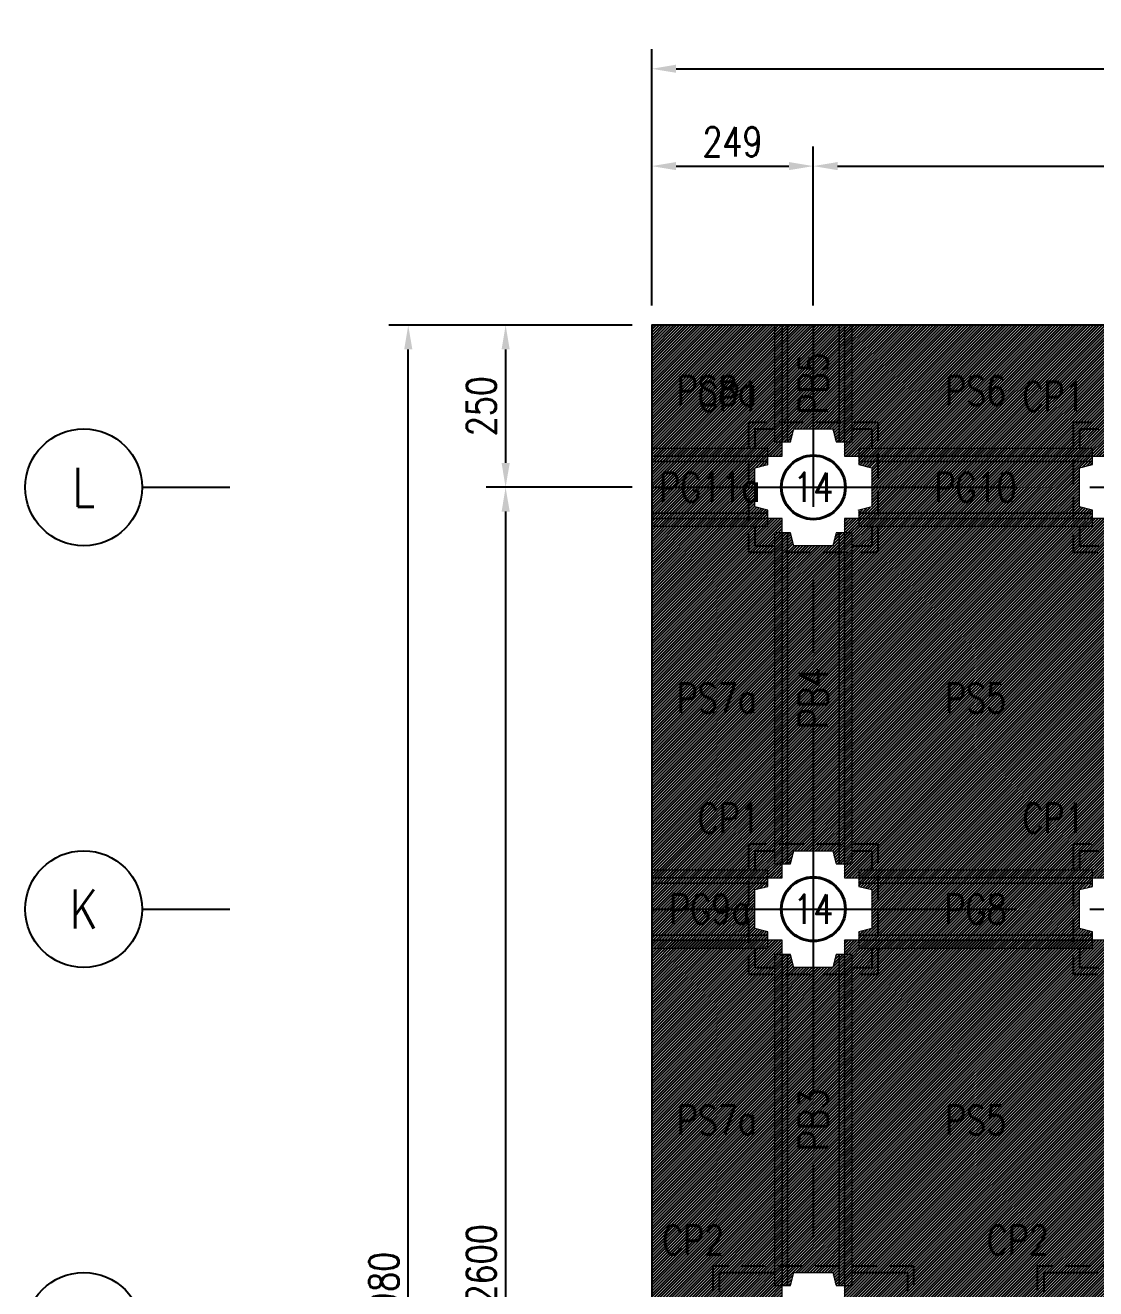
# Model space of a CAD drawing. Extents: x -4754 to 9942, y -40154 to 3841.
# Drawn here: x -1123 to 526, y -18470 to -16523 of the extents above; entities that cross this region are included whole.
import ezdxf
from ezdxf.enums import TextEntityAlignment as Align

# ---------------------------------------------------------------- set-up
doc = ezdxf.new("R2010")
doc.units = 0
doc.header["$LTSCALE"] = 3
doc.linetypes.add('CENTER', pattern=[2, 1.25, -0.25, 0.25, -0.25])
doc.linetypes.add('DASHED', pattern=[19.05, 12.7, -6.35])
doc.layers.get('0').update_dxf_attribs({"linetype": 'CONTINUOUS'})
doc.layers.add('HB_0', color=7, linetype='CONTINUOUS', transparency=0.5)
doc.layers.add('預鑄版_HATCH', color=253, linetype='CONTINUOUS', transparency=0.1)
for name, color, linetype in [('HB_DIM', 1, 'CONTINUOUS'), ('HB_SYMBOLS', 7, 'CONTINUOUS'), ('基椿', 1, 'CONTINUOUS'), ('底圖', 7, 'CONTINUOUS'), ('預鑄梁', 7, 'CONTINUOUS'), ('預鑄梁_HATCH', 253, 'CONTINUOUS'), ('預鑄梁_TXT', 2, 'CONTINUOUS'), ('預鑄梁_外緣', 7, 'CONTINUOUS'), ('預鑄樁帽', 6, 'CONTINUOUS'), ('預鑄樁帽_TXT', 2, 'CONTINUOUS'), ('預鑄版', 7, 'CONTINUOUS'), ('預鑄版_TXT', 2, 'CONTINUOUS')]:
    doc.layers.add(name, color=color, linetype=linetype)
doc.styles.get("Standard").update_dxf_attribs({"font": 'ROMANS.shx', "width": 0.8, "bigfont": 'chineset.shx'})
doc.dimstyles.new('150cm', dxfattribs={"dimscale": 15, "dimtxt": 3, "dimasz": 2.5, "dimexe": 2, "dimexo": 2, "dimgap": 1, "dimtad": 1, "dimdsep": 46, "dimtxsty": 'Standard', "dimcen": 0, "dimclrt": 2, "dimadec": 0, "dimazin": 0, "dimtfac": 1, "dimtix": 1, "dimtmove": 2, "dimatfit": 3, "dimfxl": 1, "dimtolj": 1, "dimtzin": 0, "dimarcsym": 0})

# ---------------------------------------------------------------- blocks, each defined once
blk = doc.blocks.new('*D63')
at = {"layer": 'HB_DIM', "color": 0, "lineweight": -2}
for p, q in [((-158.2, -16954.7), (-158.2, -16559.7)), ((4339.8, -16954.7), (4339.8, -16559.7)), ((-120.7, -16589.7), (4302.3, -16589.7))]:
    blk.add_line(p, q, dxfattribs=at)
at = {"layer": 'HB_DIM', "color": 0}
for points in [[(-120.7, -16583.4), (-120.7, -16595.9), (-158.2, -16589.7)], [(4302.3, -16595.9), (4302.3, -16583.4), (4339.8, -16589.7)]]:
    blk.add_solid(points, dxfattribs=at)
at = {"layer": 'HB_DIM', "color": 2, "linetype": 'Continuous', "insert": (2090.8, -16552.2), "char_height": 45, "attachment_point": 5}
blk.add_mtext('\\A1;4498', dxfattribs=at)
blk = doc.blocks.new('*D64')
at = {"layer": 'HB_DIM', "color": 0, "lineweight": -2}
for p, q in [((-188.2, -16984.7), (-563.2, -16984.7)), ((-533.2, -19927.2), (-533.2, -17022.2)), ((-188.2, -19964.7), (-563.2, -19964.7))]:
    blk.add_line(p, q, dxfattribs=at)
at = {"layer": 'HB_DIM', "color": 0}
for points in [[(-526.9, -17022.2), (-539.4, -17022.2), (-533.2, -16984.7)], [(-539.4, -19927.2), (-526.9, -19927.2), (-533.2, -19964.7)]]:
    blk.add_solid(points, dxfattribs=at)
at = {"layer": 'HB_DIM', "color": 2, "linetype": 'Continuous', "insert": (-570.7, -18474.7), "char_height": 45, "attachment_point": 5, "rotation": 90}
blk.add_mtext('\\A1;2980', dxfattribs=at)
blk = doc.blocks.new('gr_t')
at = {"layer": 'HB_SYMBOLS', "color": 4, "linetype": 'Continuous'}
blk.add_line((0, -6), (0, -15), dxfattribs=at)
blk.add_circle((0, 0), 6, dxfattribs=at)
at = {"layer": 'HB_SYMBOLS', "color": 4, "linetype": 'Continuous', "width": 0.8}
blk.add_attdef('A', text='', height=4.5, dxfattribs=at).set_placement((0, 0), align=Align.MIDDLE)
blk = doc.blocks.new('*D65')
at = {"layer": 'HB_DIM', "color": 0, "lineweight": -2}
for p, q in [((-158.2, -16954.7), (-158.2, -16709.7)), ((90.8, -16954.7), (90.8, -16709.7)), ((-120.7, -16739.7), (53.3, -16739.7))]:
    blk.add_line(p, q, dxfattribs=at)
at = {"layer": 'HB_DIM', "color": 0}
for points in [[(-120.7, -16733.4), (-120.7, -16745.9), (-158.2, -16739.7)], [(53.3, -16745.9), (53.3, -16733.4), (90.8, -16739.7)]]:
    blk.add_solid(points, dxfattribs=at)
at = {"layer": 'HB_DIM', "color": 2, "linetype": 'Continuous', "insert": (-33.7, -16702.2), "char_height": 45, "attachment_point": 5}
blk.add_mtext('\\A1;249', dxfattribs=at)
blk = doc.blocks.new('*D66')
at = {"layer": 'HB_DIM', "color": 0, "lineweight": -2}
for p, q in [((90.8, -16954.7), (90.8, -16709.7)), ((4090.8, -16954.7), (4090.8, -16709.7)), ((128.3, -16739.7), (4053.3, -16739.7))]:
    blk.add_line(p, q, dxfattribs=at)
at = {"layer": 'HB_DIM', "color": 0}
for points in [[(128.3, -16733.4), (128.3, -16745.9), (90.8, -16739.7)], [(4053.3, -16745.9), (4053.3, -16733.4), (4090.8, -16739.7)]]:
    blk.add_solid(points, dxfattribs=at)
at = {"layer": 'HB_DIM', "color": 2, "linetype": 'Continuous', "insert": (2090.8, -16702.2), "char_height": 45, "attachment_point": 5}
blk.add_mtext('\\A1;8@500=4000', dxfattribs=at)
blk = doc.blocks.new('*D98')
at = {"layer": 'HB_DIM', "color": 0, "lineweight": -2}
for p, q in [((-188.2, -16984.7), (-413.2, -16984.7)), ((-383.2, -17022.2), (-383.2, -17197.2)), ((-188.2, -17234.7), (-413.2, -17234.7))]:
    blk.add_line(p, q, dxfattribs=at)
at = {"layer": 'HB_DIM', "color": 0}
for points in [[(-376.9, -17022.2), (-389.4, -17022.2), (-383.2, -16984.7)], [(-389.4, -17197.2), (-376.9, -17197.2), (-383.2, -17234.7)]]:
    blk.add_solid(points, dxfattribs=at)
at = {"layer": 'HB_DIM', "color": 2, "linetype": 'Continuous', "insert": (-420.7, -17109.7), "char_height": 45, "attachment_point": 5, "rotation": 90}
blk.add_mtext('\\A1;250', dxfattribs=at)
blk = doc.blocks.new('*D99')
at = {"layer": 'HB_DIM', "color": 0, "lineweight": -2}
for p, q in [((-188.2, -17234.7), (-413.2, -17234.7)), ((-383.2, -17272.2), (-383.2, -19797.2)), ((-188.2, -19834.7), (-413.2, -19834.7))]:
    blk.add_line(p, q, dxfattribs=at)
at = {"layer": 'HB_DIM', "color": 0}
for points in [[(-376.9, -17272.2), (-389.4, -17272.2), (-383.2, -17234.7)], [(-389.4, -19797.2), (-376.9, -19797.2), (-383.2, -19834.7)]]:
    blk.add_solid(points, dxfattribs=at)
at = {"layer": 'HB_DIM', "color": 2, "linetype": 'Continuous', "insert": (-420.7, -18534.7), "char_height": 45, "attachment_point": 5, "rotation": 90}
blk.add_mtext('\\A1;4@650=2600', dxfattribs=at)
blk = doc.blocks.new('pile')
at = {"layer": 'HB_0', "linetype": 'Continuous'}
for radius in [50, 48.4]:
    blk.add_circle((0, 0), radius, dxfattribs=at)
at = {"color": 2, "width": 0.8}
blk.add_attdef('A', text='', height=45, dxfattribs=at).set_placement((0, 0), align=Align.MIDDLE_CENTER)

msp = doc.modelspace()

# ---------------------------------------------------------------- hatches: boundary and pattern name
at = {"layer": '預鑄梁_HATCH', "linetype": 'Continuous'}
h = msp.add_hatch(dxfattribs=at)
h.set_pattern_fill('ANSI31', color=256, style=0)
h.paths.add_polyline_path([(30.844, -17144.682), (30.844, -17164.682), (42.844, -17164.682), (50.844, -17164.682), (55.844, -17164.682), (60.844, -17144.682), (120.844, -17144.682), (125.844, -17164.682), (130.844, -17164.682), (138.844, -17164.682), (150.844, -17164.682), (150.844, -17144.682), (150.844, -16984.682), (150.844, -17164.682), (150.844, -16984.682), (150.844, -16984.682), (30.844, -16984.682), (30.844, -16984.682), (30.844, -17164.682)], flags=17)
h = msp.add_hatch(dxfattribs=at)
h.set_pattern_fill('ANSI31', color=256, style=0)
h.paths.add_polyline_path([(-158.156, -17294.682), (20.844, -17294.682), (20.844, -17294.682), (20.844, -17282.682), (20.844, -17274.682), (20.844, -17269.682), (0.844, -17264.682), (0.844, -17204.682), (20.844, -17199.682), (20.844, -17194.682), (20.844, -17186.682), (20.844, -17174.682), (20.844, -17174.682), (-158.156, -17174.682), (-158.156, -17174.682)], flags=17)
h = msp.add_hatch(dxfattribs=at)
h.set_pattern_fill('ANSI31', color=256, style=0)
h.paths.add_polyline_path([(160.844, -17294.682), (520.844, -17294.682), (520.844, -17294.682), (520.844, -17282.682), (520.844, -17274.682), (520.844, -17269.682), (500.844, -17264.682), (500.844, -17204.682), (520.844, -17199.682), (520.844, -17194.682), (520.844, -17186.682), (520.844, -17174.682), (520.844, -17174.682), (160.844, -17174.682), (160.844, -17174.682), (160.844, -17186.682), (160.844, -17194.682), (160.844, -17199.682), (180.844, -17204.682), (180.844, -17264.682), (160.844, -17269.682), (160.844, -17274.682), (160.844, -17282.682)], flags=17)
h = msp.add_hatch(dxfattribs=at)
h.set_pattern_fill('ANSI31', color=256, style=0)
h.paths.add_polyline_path([(30.844, -17794.682), (30.844, -17814.682), (42.844, -17814.682), (50.844, -17814.682), (55.844, -17814.682), (60.844, -17794.682), (120.844, -17794.682), (125.844, -17814.682), (130.844, -17814.682), (138.844, -17814.682), (150.844, -17814.682), (150.844, -17794.682), (150.844, -17324.682), (150.844, -17814.682), (150.844, -17304.682), (150.844, -17304.682), (138.844, -17304.682), (130.844, -17304.682), (125.844, -17304.682), (120.844, -17324.682), (60.844, -17324.682), (55.844, -17304.682), (50.844, -17304.682), (42.844, -17304.682), (30.844, -17304.682), (30.844, -17794.682), (30.844, -17324.682), (30.844, -17304.682), (30.844, -17814.682)], flags=17)
h = msp.add_hatch(dxfattribs=at)
h.set_pattern_fill('ANSI31', color=256, style=0)
h.paths.add_polyline_path([(-158.156, -17944.682), (20.844, -17944.682), (20.844, -17944.682), (20.844, -17932.682), (20.844, -17924.682), (20.844, -17919.682), (0.844, -17914.682), (0.844, -17854.682), (20.844, -17849.682), (20.844, -17844.682), (20.844, -17836.682), (20.844, -17824.682), (20.844, -17824.682), (-158.156, -17824.682), (-158.156, -17824.682)], flags=17)
h = msp.add_hatch(dxfattribs=at)
h.set_pattern_fill('ANSI31', color=256, style=0)
h.paths.add_polyline_path([(160.844, -17944.682), (520.844, -17944.682), (520.844, -17944.682), (520.844, -17932.682), (520.844, -17924.682), (520.844, -17919.682), (500.844, -17914.682), (500.844, -17854.682), (520.844, -17849.682), (520.844, -17844.682), (520.844, -17836.682), (520.844, -17824.682), (520.844, -17824.682), (160.844, -17824.682), (160.844, -17824.682), (160.844, -17836.682), (160.844, -17844.682), (160.844, -17849.682), (180.844, -17854.682), (180.844, -17914.682), (160.844, -17919.682), (160.844, -17924.682), (160.844, -17932.682)], flags=17)
h = msp.add_hatch(dxfattribs=at)
h.set_pattern_fill('ANSI31', color=256, style=0)
h.paths.add_polyline_path([(30.844, -18444.682), (30.844, -18464.682), (42.844, -18464.682), (50.844, -18464.682), (55.844, -18464.682), (60.844, -18444.682), (120.844, -18444.682), (125.844, -18464.682), (130.844, -18464.682), (138.844, -18464.682), (150.844, -18464.682), (150.844, -18444.682), (150.844, -17974.682), (150.844, -18464.682), (150.844, -17954.682), (150.844, -17954.682), (138.844, -17954.682), (130.844, -17954.682), (125.844, -17954.682), (120.844, -17974.682), (60.844, -17974.682), (55.844, -17954.682), (50.844, -17954.682), (42.844, -17954.682), (30.844, -17954.682), (30.844, -18444.682), (30.844, -17974.682), (30.844, -17954.682), (30.844, -18464.682)], flags=17)
at = {"layer": '預鑄版_HATCH', "linetype": 'Continuous'}
h = msp.add_hatch(dxfattribs=at)
h.set_pattern_fill('ANSI31', color=256, style=0)
h.paths.add_polyline_path([(-158.156, -17186.682), (42.844, -17186.682), (42.844, -16984.682), (-158.156, -16984.682)], flags=17)
h = msp.add_hatch(dxfattribs=at)
h.set_pattern_fill('ANSI31', color=256, style=0)
h.paths.add_polyline_path([(138.844, -17186.682), (542.844, -17186.682), (542.844, -16984.682), (138.844, -16984.682)], flags=17)
h = msp.add_hatch(dxfattribs=at)
h.set_pattern_fill('ANSI31', color=256, style=0)
h.paths.add_polyline_path([(-158.156, -17836.682), (42.844, -17836.682), (42.844, -17282.682), (-158.156, -17282.682)], flags=17)
h = msp.add_hatch(dxfattribs=at)
h.set_pattern_fill('ANSI31', color=256, style=0)
h.paths.add_polyline_path([(138.844, -17836.682), (542.844, -17836.682), (542.844, -17282.682), (138.844, -17282.682)], flags=17)
h = msp.add_hatch(dxfattribs=at)
h.set_pattern_fill('ANSI31', color=256, style=0)
h.paths.add_polyline_path([(-158.156, -18486.682), (42.844, -18486.682), (42.844, -17932.682), (-158.156, -17932.682)], flags=17)
h = msp.add_hatch(dxfattribs=at)
h.set_pattern_fill('ANSI31', color=256, style=0)
h.paths.add_polyline_path([(138.844, -18486.682), (542.844, -18486.682), (542.844, -17932.682), (138.844, -17932.682)], flags=17)

# ---------------------------------------------------------------- linework, layer by layer
at = {"layer": '底圖', "color": 4, "linetype": 'Continuous'}
msp.add_lwpolyline([(-158.156, -19964.682), (4339.844, -19964.682), (4339.844, -16984.682), (-158.156, -16984.682), (-158.156, -19964.682)], dxfattribs=at)
at = {"layer": '底圖', "color": 252, "linetype": 'CENTER', "ltscale": 150}
for points in [[(90.844, -19964.682), (90.844, -16984.682)], [(-158.156, -17234.682), (4339.844, -17234.682)], [(-158.156, -17884.682), (4339.844, -17884.682)]]:
    msp.add_lwpolyline(points, dxfattribs=at)
at = {"layer": '預鑄梁', "lineweight": 5}
for p, q in [((42.844, -16984.682, 105), (30.844, -16984.682, 105)), ((30.844, -16984.682, 105), (30.844, -17144.682, 105)), ((50.844, -16984.682, 89), (42.844, -16984.682, 105)), ((42.844, -16984.682, 105), (42.844, -17144.682, 105)), ((42.844, -17144.682, 105), (42.844, -16984.682, 105)), ((50.844, -17144.682, 89), (50.844, -16984.682, 89)), ((130.844, -16984.682, 89), (50.844, -16984.682, 89)), ((50.844, -16984.682, 89), (50.844, -17144.682, 89)), ((138.844, -16984.682, 105), (130.844, -16984.682, 89)), ((130.844, -16984.682, 89), (130.844, -17144.682, 89)), ((130.844, -17144.682, 89), (130.844, -16984.682, 89)), ((150.844, -16984.682, 105), (138.844, -16984.682, 105)), ((138.844, -16984.682, 105), (138.844, -17144.682, 105)), ((138.844, -17144.682, 105), (138.844, -16984.682, 105)), ((150.844, -17144.682, 105), (150.844, -16984.682, 105)), ((30.844, -17144.682, 105), (30.844, -17164.682, 105)), ((42.844, -17144.682, 105), (42.844, -17164.682, 105)), ((42.844, -17164.682, 105), (42.844, -17144.682, 105)), ((50.844, -17144.682, 89), (50.844, -17164.682, 89)), ((50.844, -17164.682, 89), (50.844, -17144.682, 89)), ((55.844, -17164.682, 89), (60.844, -17144.682, 89)), ((60.844, -17144.682, 89), (120.844, -17144.682, 89)), ((120.844, -17144.682, 89), (125.844, -17164.682, 89)), ((130.844, -17164.682, 89), (130.844, -17144.682, 89)), ((130.844, -17144.682, 89), (130.844, -17164.682, 89)), ((138.844, -17164.682, 105), (138.844, -17144.682, 105)), ((138.844, -17144.682, 105), (138.844, -17164.682, 105)), ((150.844, -17164.682, 105), (150.844, -17144.682, 105)), ((30.844, -17164.682, 105), (42.844, -17164.682, 105)), ((42.844, -17164.682, 105), (50.844, -17164.682, 89)), ((50.844, -17164.682, 89), (55.844, -17164.682, 89)), ((125.844, -17164.682, 89), (130.844, -17164.682, 89)), ((130.844, -17164.682, 89), (138.844, -17164.682, 105)), ((138.844, -17164.682, 105), (150.844, -17164.682, 105)), ((0.844, -17174.682, 105), (-158.156, -17174.682, 105)), ((-158.156, -17174.682, 105), (-158.156, -17186.682, 105)), ((0.844, -17186.682, 105), (-158.156, -17186.682, 105)), ((-158.156, -17186.682, 105), (-158.156, -17194.682, 90)), ((-158.156, -17186.682, 105), (0.844, -17186.682, 105)), ((20.844, -17174.682, 105), (0.844, -17174.682, 105)), ((20.844, -17186.682, 105), (0.844, -17186.682, 105)), ((0.844, -17186.682, 105), (20.844, -17186.682, 105)), ((20.844, -17186.682, 105), (20.844, -17174.682, 105)), ((20.844, -17194.682, 90), (20.844, -17186.682, 105)), ((180.844, -17174.682, 105), (160.844, -17174.682, 105)), ((160.844, -17174.682, 105), (160.844, -17186.682, 105)), ((180.844, -17186.682, 105), (160.844, -17186.682, 105)), ((160.844, -17186.682, 105), (160.844, -17194.682, 90)), ((160.844, -17186.682, 105), (180.844, -17186.682, 105)), ((500.844, -17174.682, 105), (180.844, -17174.682, 105)), ((500.844, -17186.682, 105), (180.844, -17186.682, 105)), ((180.844, -17186.682, 105), (500.844, -17186.682, 105)), ((520.844, -17174.682, 105), (500.844, -17174.682, 105)), ((520.844, -17186.682, 105), (500.844, -17186.682, 105)), ((500.844, -17186.682, 105), (520.844, -17186.682, 105)), ((520.844, -17186.682, 105), (520.844, -17174.682, 105)), ((520.844, -17194.682, 90), (520.844, -17186.682, 105)), ((-158.156, -17194.682, 90), (0.844, -17194.682, 90)), ((0.844, -17194.682, 90), (-158.156, -17194.682, 90)), ((-158.156, -17194.682, 90), (-158.156, -17274.682, 90)), ((20.844, -17194.682, 90), (0.844, -17194.682, 90)), ((0.844, -17194.682, 90), (20.844, -17194.682, 90)), ((0.844, -17204.682, 90), (20.844, -17199.682, 90)), ((0.844, -17264.682, 90), (0.844, -17204.682, 90)), ((20.844, -17199.682, 90), (20.844, -17194.682, 90)), ((180.844, -17194.682, 90), (160.844, -17194.682, 90)), ((160.844, -17194.682, 90), (160.844, -17199.682, 90)), ((160.844, -17194.682, 90), (180.844, -17194.682, 90)), ((160.844, -17199.682, 90), (180.844, -17204.682, 90)), ((180.844, -17194.682, 90), (500.844, -17194.682, 90)), ((500.844, -17194.682, 90), (180.844, -17194.682, 90)), ((180.844, -17204.682, 90), (180.844, -17264.682, 90)), ((520.844, -17194.682, 90), (500.844, -17194.682, 90)), ((500.844, -17194.682, 90), (520.844, -17194.682, 90)), ((500.844, -17204.682, 90), (520.844, -17199.682, 90)), ((500.844, -17264.682, 90), (500.844, -17204.682, 90)), ((520.844, -17199.682, 90), (520.844, -17194.682, 90)), ((20.844, -17269.682, 90), (0.844, -17264.682, 90)), ((20.844, -17274.682, 90), (20.844, -17269.682, 90)), ((180.844, -17264.682, 90), (160.844, -17269.682, 90)), ((160.844, -17269.682, 90), (160.844, -17274.682, 90)), ((520.844, -17269.682, 90), (500.844, -17264.682, 90)), ((520.844, -17274.682, 90), (520.844, -17269.682, 90)), ((0.844, -17274.682, 90), (-158.156, -17274.682, 90)), ((-158.156, -17274.682, 90), (-158.156, -17282.682, 106)), ((-158.156, -17274.682, 90), (0.844, -17274.682, 90)), ((0.844, -17282.682, 106), (-158.156, -17282.682, 106)), ((-158.156, -17282.682, 106), (-158.156, -17294.682, 106)), ((-158.156, -17282.682, 106), (0.844, -17282.682, 106)), ((0.844, -17274.682, 90), (20.844, -17274.682, 90)), ((20.844, -17274.682, 90), (0.844, -17274.682, 90)), ((0.844, -17282.682, 106), (20.844, -17282.682, 106)), ((20.844, -17282.682, 106), (0.844, -17282.682, 106)), ((20.844, -17282.682, 106), (20.844, -17274.682, 90)), ((20.844, -17294.682, 106), (20.844, -17282.682, 106)), ((160.844, -17274.682, 90), (180.844, -17274.682, 90)), ((180.844, -17274.682, 90), (160.844, -17274.682, 90)), ((160.844, -17274.682, 90), (160.844, -17282.682, 106)), ((160.844, -17282.682, 106), (180.844, -17282.682, 106)), ((180.844, -17282.682, 106), (160.844, -17282.682, 106)), ((160.844, -17282.682, 106), (160.844, -17294.682, 106)), ((500.844, -17274.682, 90), (180.844, -17274.682, 90)), ((180.844, -17274.682, 90), (500.844, -17274.682, 90)), ((500.844, -17282.682, 106), (180.844, -17282.682, 106)), ((180.844, -17282.682, 106), (500.844, -17282.682, 106)), ((500.844, -17274.682, 90), (520.844, -17274.682, 90)), ((520.844, -17274.682, 90), (500.844, -17274.682, 90)), ((500.844, -17282.682, 106), (520.844, -17282.682, 106)), ((520.844, -17282.682, 106), (500.844, -17282.682, 106)), ((520.844, -17282.682, 106), (520.844, -17274.682, 90)), ((520.844, -17294.682, 106), (520.844, -17282.682, 106)), ((-158.156, -17294.682, 106), (0.844, -17294.682, 106)), ((0.844, -17294.682, 106), (20.844, -17294.682, 106)), ((42.844, -17304.682, 106), (30.844, -17304.682, 106)), ((30.844, -17304.682, 106), (30.844, -17324.682, 106)), ((50.844, -17304.682, 90), (42.844, -17304.682, 106)), ((42.844, -17304.682, 106), (42.844, -17324.682, 106)), ((42.844, -17324.682, 106), (42.844, -17304.682, 106)), ((55.844, -17304.682, 90), (50.844, -17304.682, 90)), ((50.844, -17304.682, 90), (50.844, -17324.682, 90)), ((50.844, -17324.682, 90), (50.844, -17304.682, 90)), ((60.844, -17324.682, 90), (55.844, -17304.682, 90)), ((125.844, -17304.682, 90), (120.844, -17324.682, 90)), ((130.844, -17304.682, 90), (125.844, -17304.682, 90)), ((130.844, -17324.682, 90), (130.844, -17304.682, 90)), ((130.844, -17304.682, 90), (130.844, -17324.682, 90)), ((138.844, -17304.682, 106), (130.844, -17304.682, 90)), ((138.844, -17324.682, 106), (138.844, -17304.682, 106)), ((138.844, -17304.682, 106), (138.844, -17324.682, 106)), ((150.844, -17304.682, 106), (138.844, -17304.682, 106)), ((150.844, -17324.682, 106), (150.844, -17304.682, 106)), ((160.844, -17294.682, 106), (180.844, -17294.682, 106)), ((180.844, -17294.682, 106), (500.844, -17294.682, 106)), ((500.844, -17294.682, 106), (520.844, -17294.682, 106)), ((30.844, -17324.682, 106), (30.844, -17794.682, 106)), ((42.844, -17324.682, 106), (42.844, -17794.682, 106)), ((42.844, -17794.682, 106), (42.844, -17324.682, 106)), ((50.844, -17794.682, 90), (50.844, -17324.682, 90)), ((50.844, -17324.682, 90), (50.844, -17794.682, 90)), ((120.844, -17324.682, 90), (60.844, -17324.682, 90)), ((130.844, -17324.682, 90), (130.844, -17794.682, 90)), ((130.844, -17794.682, 90), (130.844, -17324.682, 90)), ((138.844, -17324.682, 106), (138.844, -17794.682, 106)), ((138.844, -17794.682, 106), (138.844, -17324.682, 106)), ((150.844, -17794.682, 106), (150.844, -17324.682, 106)), ((30.844, -17794.682, 106), (30.844, -17814.682, 106)), ((42.844, -17794.682, 106), (42.844, -17814.682, 106)), ((42.844, -17814.682, 106), (42.844, -17794.682, 106)), ((50.844, -17794.682, 90), (50.844, -17814.682, 90)), ((50.844, -17814.682, 90), (50.844, -17794.682, 90)), ((55.844, -17814.682, 90), (60.844, -17794.682, 90)), ((60.844, -17794.682, 90), (120.844, -17794.682, 90)), ((120.844, -17794.682, 90), (125.844, -17814.682, 90)), ((130.844, -17814.682, 90), (130.844, -17794.682, 90)), ((130.844, -17794.682, 90), (130.844, -17814.682, 90)), ((138.844, -17814.682, 106), (138.844, -17794.682, 106)), ((138.844, -17794.682, 106), (138.844, -17814.682, 106)), ((150.844, -17814.682, 106), (150.844, -17794.682, 106)), ((30.844, -17814.682, 106), (42.844, -17814.682, 106)), ((42.844, -17814.682, 106), (50.844, -17814.682, 90)), ((50.844, -17814.682, 90), (55.844, -17814.682, 90)), ((125.844, -17814.682, 90), (130.844, -17814.682, 90)), ((130.844, -17814.682, 90), (138.844, -17814.682, 106)), ((138.844, -17814.682, 106), (150.844, -17814.682, 106)), ((0.844, -17824.682, 106), (-158.156, -17824.682, 106)), ((-158.156, -17824.682, 106), (-158.156, -17836.682, 106)), ((20.844, -17824.682, 106), (0.844, -17824.682, 106)), ((20.844, -17836.682, 106), (20.844, -17824.682, 106)), ((180.844, -17824.682, 106), (160.844, -17824.682, 106)), ((160.844, -17824.682, 106), (160.844, -17836.682, 106)), ((500.844, -17824.682, 106), (180.844, -17824.682, 106)), ((520.844, -17824.682, 106), (500.844, -17824.682, 106)), ((520.844, -17836.682, 106), (520.844, -17824.682, 106)), ((0.844, -17836.682, 106), (-158.156, -17836.682, 106)), ((-158.156, -17836.682, 106), (-158.156, -17844.682, 94)), ((-158.156, -17836.682, 106), (0.844, -17836.682, 106)), ((-158.156, -17844.682, 94), (0.844, -17844.682, 94)), ((0.844, -17844.682, 94), (-158.156, -17844.682, 94)), ((-158.156, -17844.682, 94), (-158.156, -17924.682, 94)), ((20.844, -17836.682, 106), (0.844, -17836.682, 106)), ((0.844, -17836.682, 106), (20.844, -17836.682, 106)), ((20.844, -17844.682, 94), (0.844, -17844.682, 94)), ((0.844, -17844.682, 94), (20.844, -17844.682, 94)), ((0.844, -17854.682, 94), (20.844, -17849.682, 94)), ((20.844, -17844.682, 94), (20.844, -17836.682, 106)), ((20.844, -17849.682, 94), (20.844, -17844.682, 94)), ((180.844, -17836.682, 106), (160.844, -17836.682, 106)), ((160.844, -17836.682, 106), (160.844, -17844.682, 94)), ((160.844, -17836.682, 106), (180.844, -17836.682, 106)), ((180.844, -17844.682, 94), (160.844, -17844.682, 94)), ((160.844, -17844.682, 94), (160.844, -17849.682, 94)), ((160.844, -17844.682, 94), (180.844, -17844.682, 94)), ((160.844, -17849.682, 94), (180.844, -17854.682, 94)), ((500.844, -17836.682, 106), (180.844, -17836.682, 106)), ((180.844, -17836.682, 106), (500.844, -17836.682, 106)), ((180.844, -17844.682, 94), (500.844, -17844.682, 94)), ((500.844, -17844.682, 94), (180.844, -17844.682, 94)), ((520.844, -17836.682, 106), (500.844, -17836.682, 106)), ((500.844, -17836.682, 106), (520.844, -17836.682, 106)), ((520.844, -17844.682, 94), (500.844, -17844.682, 94)), ((500.844, -17844.682, 94), (520.844, -17844.682, 94)), ((500.844, -17854.682, 94), (520.844, -17849.682, 94)), ((520.844, -17844.682, 94), (520.844, -17836.682, 106)), ((520.844, -17849.682, 94), (520.844, -17844.682, 94)), ((0.844, -17914.682, 94), (0.844, -17854.682, 94)), ((180.844, -17854.682, 94), (180.844, -17914.682, 94)), ((500.844, -17914.682, 94), (500.844, -17854.682, 94)), ((0.844, -17924.682, 94), (-158.156, -17924.682, 94)), ((-158.156, -17924.682, 94), (-158.156, -17932.682, 110)), ((-158.156, -17924.682, 94), (0.844, -17924.682, 94)), ((20.844, -17919.682, 94), (0.844, -17914.682, 94)), ((0.844, -17924.682, 94), (20.844, -17924.682, 94)), ((20.844, -17924.682, 94), (0.844, -17924.682, 94)), ((20.844, -17924.682, 94), (20.844, -17919.682, 94)), ((20.844, -17932.682, 110), (20.844, -17924.682, 94)), ((180.844, -17914.682, 94), (160.844, -17919.682, 94)), ((160.844, -17919.682, 94), (160.844, -17924.682, 94)), ((160.844, -17924.682, 94), (180.844, -17924.682, 94)), ((180.844, -17924.682, 94), (160.844, -17924.682, 94)), ((160.844, -17924.682, 94), (160.844, -17932.682, 110)), ((500.844, -17924.682, 94), (180.844, -17924.682, 94)), ((180.844, -17924.682, 94), (500.844, -17924.682, 94)), ((520.844, -17919.682, 94), (500.844, -17914.682, 94)), ((500.844, -17924.682, 94), (520.844, -17924.682, 94)), ((520.844, -17924.682, 94), (500.844, -17924.682, 94)), ((520.844, -17924.682, 94), (520.844, -17919.682, 94)), ((520.844, -17932.682, 110), (520.844, -17924.682, 94)), ((0.844, -17932.682, 110), (-158.156, -17932.682, 110)), ((-158.156, -17932.682, 110), (-158.156, -17944.682, 110)), ((-158.156, -17932.682, 110), (0.844, -17932.682, 110)), ((-158.156, -17944.682, 110), (0.844, -17944.682, 110)), ((0.844, -17932.682, 110), (20.844, -17932.682, 110)), ((20.844, -17932.682, 110), (0.844, -17932.682, 110)), ((0.844, -17944.682, 110), (20.844, -17944.682, 110)), ((20.844, -17944.682, 110), (20.844, -17932.682, 110)), ((160.844, -17932.682, 110), (180.844, -17932.682, 110)), ((180.844, -17932.682, 110), (160.844, -17932.682, 110)), ((160.844, -17932.682, 110), (160.844, -17944.682, 110)), ((160.844, -17944.682, 110), (180.844, -17944.682, 110)), ((500.844, -17932.682, 110), (180.844, -17932.682, 110)), ((180.844, -17932.682, 110), (500.844, -17932.682, 110)), ((180.844, -17944.682, 110), (500.844, -17944.682, 110)), ((500.844, -17932.682, 110), (520.844, -17932.682, 110)), ((520.844, -17932.682, 110), (500.844, -17932.682, 110)), ((500.844, -17944.682, 110), (520.844, -17944.682, 110)), ((520.844, -17944.682, 110), (520.844, -17932.682, 110)), ((42.844, -17954.682, 110), (30.844, -17954.682, 110)), ((30.844, -17954.682, 110), (30.844, -17974.682, 110)), ((50.844, -17954.682, 94), (42.844, -17954.682, 110)), ((42.844, -17954.682, 110), (42.844, -17974.682, 110)), ((42.844, -17974.682, 110), (42.844, -17954.682, 110)), ((55.844, -17954.682, 94), (50.844, -17954.682, 94)), ((50.844, -17954.682, 94), (50.844, -17974.682, 94)), ((50.844, -17974.682, 94), (50.844, -17954.682, 94)), ((60.844, -17974.682, 94), (55.844, -17954.682, 94)), ((125.844, -17954.682, 94), (120.844, -17974.682, 94)), ((130.844, -17954.682, 94), (125.844, -17954.682, 94)), ((130.844, -17974.682, 94), (130.844, -17954.682, 94)), ((130.844, -17954.682, 94), (130.844, -17974.682, 94)), ((138.844, -17954.682, 110), (130.844, -17954.682, 94)), ((138.844, -17974.682, 110), (138.844, -17954.682, 110)), ((138.844, -17954.682, 110), (138.844, -17974.682, 110)), ((150.844, -17954.682, 110), (138.844, -17954.682, 110)), ((150.844, -17974.682, 110), (150.844, -17954.682, 110)), ((30.844, -17974.682, 110), (30.844, -18444.682, 110)), ((42.844, -17974.682, 110), (42.844, -18444.682, 110)), ((42.844, -18444.682, 110), (42.844, -17974.682, 110)), ((50.844, -18444.682, 94), (50.844, -17974.682, 94)), ((50.844, -17974.682, 94), (50.844, -18444.682, 94)), ((120.844, -17974.682, 94), (60.844, -17974.682, 94)), ((130.844, -17974.682, 94), (130.844, -18444.682, 94)), ((130.844, -18444.682, 94), (130.844, -17974.682, 94)), ((138.844, -17974.682, 110), (138.844, -18444.682, 110)), ((138.844, -18444.682, 110), (138.844, -17974.682, 110)), ((150.844, -18444.682, 110), (150.844, -17974.682, 110)), ((30.844, -18444.682, 110), (30.844, -18464.682, 110)), ((42.844, -18444.682, 110), (42.844, -18464.682, 110)), ((42.844, -18464.682, 110), (42.844, -18444.682, 110)), ((50.844, -18444.682, 94), (50.844, -18464.682, 94)), ((50.844, -18464.682, 94), (50.844, -18444.682, 94)), ((55.844, -18464.682, 94), (60.844, -18444.682, 94)), ((60.844, -18444.682, 94), (120.844, -18444.682, 94)), ((120.844, -18444.682, 94), (125.844, -18464.682, 94)), ((130.844, -18464.682, 94), (130.844, -18444.682, 94)), ((130.844, -18444.682, 94), (130.844, -18464.682, 94)), ((138.844, -18464.682, 110), (138.844, -18444.682, 110)), ((138.844, -18444.682, 110), (138.844, -18464.682, 110)), ((150.844, -18464.682, 110), (150.844, -18444.682, 110)), ((30.844, -18464.682, 110), (42.844, -18464.682, 110)), ((42.844, -18464.682, 110), (50.844, -18464.682, 94)), ((50.844, -18464.682, 94), (55.844, -18464.682, 94)), ((125.844, -18464.682, 94), (130.844, -18464.682, 94)), ((130.844, -18464.682, 94), (138.844, -18464.682, 110)), ((138.844, -18464.682, 110), (150.844, -18464.682, 110))]:
    msp.add_line(p, q, dxfattribs=at)
at = {"layer": '預鑄梁', "color": 1, "linetype": 'Continuous'}
for points in [[(0.844, -17144.682), (0.844, -17174.682)], [(0.844, -17144.682), (30.844, -17144.682)], [(150.844, -17144.682), (180.844, -17144.682)], [(180.844, -17144.682), (180.844, -17174.682)], [(500.844, -17144.682), (500.844, -17174.682)], [(500.844, -17144.682), (530.844, -17144.682)], [(0.844, -17294.682), (0.844, -17324.682)], [(180.844, -17294.682), (180.844, -17324.682)], [(500.844, -17294.682), (500.844, -17324.682)], [(0.844, -17324.682), (30.844, -17324.682)], [(150.844, -17324.682), (180.844, -17324.682)], [(500.844, -17324.682), (530.844, -17324.682)], [(0.844, -17794.682), (0.844, -17824.682)], [(0.844, -17794.682), (30.844, -17794.682)], [(150.844, -17794.682), (180.844, -17794.682)], [(180.844, -17794.682), (180.844, -17824.682)], [(500.844, -17794.682), (500.844, -17824.682)], [(500.844, -17794.682), (530.844, -17794.682)], [(0.844, -17944.682), (0.844, -17974.682)], [(180.844, -17944.682), (180.844, -17974.682)], [(500.844, -17944.682), (500.844, -17974.682)], [(0.844, -17974.682), (30.844, -17974.682)], [(150.844, -17974.682), (180.844, -17974.682)], [(500.844, -17974.682), (530.844, -17974.682)], [(-54.156, -18444.682), (-54.156, -18474.682)], [(-54.156, -18444.682), (30.844, -18444.682)], [(150.844, -18444.682), (235.844, -18444.682)], [(235.844, -18444.682), (235.844, -18474.682)], [(445.844, -18444.682), (445.844, -18474.682)], [(445.844, -18444.682), (530.844, -18444.682)]]:
    msp.add_lwpolyline(points, dxfattribs=at)
at = {"layer": '預鑄梁_外緣', "lineweight": 5}
for p, q in [((42.844, -16984.682, 105), (30.844, -16984.682, 105)), ((30.844, -16984.682, 105), (30.844, -17144.682, 105)), ((50.844, -16984.682, 89), (42.844, -16984.682, 105)), ((130.844, -16984.682, 89), (50.844, -16984.682, 89)), ((138.844, -16984.682, 105), (130.844, -16984.682, 89)), ((150.844, -16984.682, 105), (138.844, -16984.682, 105)), ((150.844, -17144.682, 105), (150.844, -16984.682, 105)), ((30.844, -17144.682, 105), (30.844, -17164.682, 105)), ((55.844, -17164.682, 89), (60.844, -17144.682, 89)), ((60.844, -17144.682, 89), (120.844, -17144.682, 89)), ((120.844, -17144.682, 89), (125.844, -17164.682, 89)), ((150.844, -17164.682, 105), (150.844, -17144.682, 105)), ((30.844, -17164.682, 105), (42.844, -17164.682, 105)), ((42.844, -17164.682, 105), (50.844, -17164.682, 89)), ((50.844, -17164.682, 89), (55.844, -17164.682, 89)), ((125.844, -17164.682, 89), (130.844, -17164.682, 89)), ((130.844, -17164.682, 89), (138.844, -17164.682, 105)), ((138.844, -17164.682, 105), (150.844, -17164.682, 105)), ((0.844, -17174.682, 105), (-158.156, -17174.682, 105)), ((-158.156, -17174.682, 105), (-158.156, -17186.682, 105)), ((-158.156, -17186.682, 105), (-158.156, -17194.682, 90)), ((20.844, -17174.682, 105), (0.844, -17174.682, 105)), ((20.844, -17186.682, 105), (20.844, -17174.682, 105)), ((20.844, -17194.682, 90), (20.844, -17186.682, 105)), ((180.844, -17174.682, 105), (160.844, -17174.682, 105)), ((160.844, -17174.682, 105), (160.844, -17186.682, 105)), ((160.844, -17186.682, 105), (160.844, -17194.682, 90)), ((500.844, -17174.682, 105), (180.844, -17174.682, 105)), ((520.844, -17174.682, 105), (500.844, -17174.682, 105)), ((520.844, -17186.682, 105), (520.844, -17174.682, 105)), ((520.844, -17194.682, 90), (520.844, -17186.682, 105)), ((-158.156, -17194.682, 90), (-158.156, -17274.682, 90)), ((0.844, -17204.682, 90), (20.844, -17199.682, 90)), ((0.844, -17264.682, 90), (0.844, -17204.682, 90)), ((20.844, -17199.682, 90), (20.844, -17194.682, 90)), ((160.844, -17194.682, 90), (160.844, -17199.682, 90)), ((160.844, -17199.682, 90), (180.844, -17204.682, 90)), ((180.844, -17204.682, 90), (180.844, -17264.682, 90)), ((500.844, -17204.682, 90), (520.844, -17199.682, 90)), ((500.844, -17264.682, 90), (500.844, -17204.682, 90)), ((520.844, -17199.682, 90), (520.844, -17194.682, 90)), ((20.844, -17269.682, 90), (0.844, -17264.682, 90)), ((20.844, -17274.682, 90), (20.844, -17269.682, 90)), ((180.844, -17264.682, 90), (160.844, -17269.682, 90)), ((160.844, -17269.682, 90), (160.844, -17274.682, 90)), ((520.844, -17269.682, 90), (500.844, -17264.682, 90)), ((520.844, -17274.682, 90), (520.844, -17269.682, 90)), ((-158.156, -17274.682, 90), (-158.156, -17282.682, 106)), ((-158.156, -17282.682, 106), (-158.156, -17294.682, 106)), ((20.844, -17282.682, 106), (20.844, -17274.682, 90)), ((20.844, -17294.682, 106), (20.844, -17282.682, 106)), ((160.844, -17274.682, 90), (160.844, -17282.682, 106)), ((160.844, -17282.682, 106), (160.844, -17294.682, 106)), ((520.844, -17282.682, 106), (520.844, -17274.682, 90)), ((520.844, -17294.682, 106), (520.844, -17282.682, 106)), ((-158.156, -17294.682, 106), (0.844, -17294.682, 106)), ((0.844, -17294.682, 106), (20.844, -17294.682, 106)), ((42.844, -17304.682, 106), (30.844, -17304.682, 106)), ((30.844, -17304.682, 106), (30.844, -17324.682, 106)), ((50.844, -17304.682, 90), (42.844, -17304.682, 106)), ((55.844, -17304.682, 90), (50.844, -17304.682, 90)), ((60.844, -17324.682, 90), (55.844, -17304.682, 90)), ((125.844, -17304.682, 90), (120.844, -17324.682, 90)), ((130.844, -17304.682, 90), (125.844, -17304.682, 90)), ((138.844, -17304.682, 106), (130.844, -17304.682, 90)), ((150.844, -17304.682, 106), (138.844, -17304.682, 106)), ((150.844, -17324.682, 106), (150.844, -17304.682, 106)), ((160.844, -17294.682, 106), (180.844, -17294.682, 106)), ((180.844, -17294.682, 106), (500.844, -17294.682, 106)), ((500.844, -17294.682, 106), (520.844, -17294.682, 106)), ((30.844, -17324.682, 106), (30.844, -17794.682, 106)), ((120.844, -17324.682, 90), (60.844, -17324.682, 90)), ((150.844, -17794.682, 106), (150.844, -17324.682, 106)), ((30.844, -17794.682, 106), (30.844, -17814.682, 106)), ((55.844, -17814.682, 90), (60.844, -17794.682, 90)), ((60.844, -17794.682, 90), (120.844, -17794.682, 90)), ((120.844, -17794.682, 90), (125.844, -17814.682, 90)), ((150.844, -17814.682, 106), (150.844, -17794.682, 106)), ((30.844, -17814.682, 106), (42.844, -17814.682, 106)), ((42.844, -17814.682, 106), (50.844, -17814.682, 90)), ((50.844, -17814.682, 90), (55.844, -17814.682, 90)), ((125.844, -17814.682, 90), (130.844, -17814.682, 90)), ((130.844, -17814.682, 90), (138.844, -17814.682, 106)), ((138.844, -17814.682, 106), (150.844, -17814.682, 106)), ((0.844, -17824.682, 106), (-158.156, -17824.682, 106)), ((-158.156, -17824.682, 106), (-158.156, -17836.682, 106)), ((20.844, -17824.682, 106), (0.844, -17824.682, 106)), ((20.844, -17836.682, 106), (20.844, -17824.682, 106)), ((180.844, -17824.682, 106), (160.844, -17824.682, 106)), ((160.844, -17824.682, 106), (160.844, -17836.682, 106)), ((500.844, -17824.682, 106), (180.844, -17824.682, 106)), ((520.844, -17824.682, 106), (500.844, -17824.682, 106)), ((520.844, -17836.682, 106), (520.844, -17824.682, 106)), ((-158.156, -17836.682, 106), (-158.156, -17844.682, 94)), ((-158.156, -17844.682, 94), (-158.156, -17924.682, 94)), ((0.844, -17854.682, 94), (20.844, -17849.682, 94)), ((20.844, -17844.682, 94), (20.844, -17836.682, 106)), ((20.844, -17849.682, 94), (20.844, -17844.682, 94)), ((160.844, -17836.682, 106), (160.844, -17844.682, 94)), ((160.844, -17844.682, 94), (160.844, -17849.682, 94)), ((160.844, -17849.682, 94), (180.844, -17854.682, 94)), ((500.844, -17854.682, 94), (520.844, -17849.682, 94)), ((520.844, -17844.682, 94), (520.844, -17836.682, 106)), ((520.844, -17849.682, 94), (520.844, -17844.682, 94)), ((0.844, -17914.682, 94), (0.844, -17854.682, 94)), ((180.844, -17854.682, 94), (180.844, -17914.682, 94)), ((500.844, -17914.682, 94), (500.844, -17854.682, 94)), ((-158.156, -17924.682, 94), (-158.156, -17932.682, 110)), ((20.844, -17919.682, 94), (0.844, -17914.682, 94)), ((20.844, -17924.682, 94), (20.844, -17919.682, 94)), ((20.844, -17932.682, 110), (20.844, -17924.682, 94)), ((180.844, -17914.682, 94), (160.844, -17919.682, 94)), ((160.844, -17919.682, 94), (160.844, -17924.682, 94)), ((160.844, -17924.682, 94), (160.844, -17932.682, 110)), ((520.844, -17919.682, 94), (500.844, -17914.682, 94)), ((520.844, -17924.682, 94), (520.844, -17919.682, 94)), ((520.844, -17932.682, 110), (520.844, -17924.682, 94)), ((-158.156, -17932.682, 110), (-158.156, -17944.682, 110)), ((-158.156, -17944.682, 110), (0.844, -17944.682, 110)), ((0.844, -17944.682, 110), (20.844, -17944.682, 110)), ((20.844, -17944.682, 110), (20.844, -17932.682, 110)), ((160.844, -17932.682, 110), (160.844, -17944.682, 110)), ((160.844, -17944.682, 110), (180.844, -17944.682, 110)), ((180.844, -17944.682, 110), (500.844, -17944.682, 110)), ((500.844, -17944.682, 110), (520.844, -17944.682, 110)), ((520.844, -17944.682, 110), (520.844, -17932.682, 110)), ((42.844, -17954.682, 110), (30.844, -17954.682, 110)), ((30.844, -17954.682, 110), (30.844, -17974.682, 110)), ((50.844, -17954.682, 94), (42.844, -17954.682, 110)), ((55.844, -17954.682, 94), (50.844, -17954.682, 94)), ((60.844, -17974.682, 94), (55.844, -17954.682, 94)), ((125.844, -17954.682, 94), (120.844, -17974.682, 94)), ((130.844, -17954.682, 94), (125.844, -17954.682, 94)), ((138.844, -17954.682, 110), (130.844, -17954.682, 94)), ((150.844, -17954.682, 110), (138.844, -17954.682, 110)), ((150.844, -17974.682, 110), (150.844, -17954.682, 110)), ((30.844, -17974.682, 110), (30.844, -18444.682, 110)), ((120.844, -17974.682, 94), (60.844, -17974.682, 94)), ((150.844, -18444.682, 110), (150.844, -17974.682, 110)), ((30.844, -18444.682, 110), (30.844, -18464.682, 110)), ((55.844, -18464.682, 94), (60.844, -18444.682, 94)), ((60.844, -18444.682, 94), (120.844, -18444.682, 94)), ((120.844, -18444.682, 94), (125.844, -18464.682, 94)), ((150.844, -18464.682, 110), (150.844, -18444.682, 110)), ((30.844, -18464.682, 110), (42.844, -18464.682, 110)), ((42.844, -18464.682, 110), (50.844, -18464.682, 94)), ((50.844, -18464.682, 94), (55.844, -18464.682, 94)), ((125.844, -18464.682, 94), (130.844, -18464.682, 94)), ((130.844, -18464.682, 94), (138.844, -18464.682, 110)), ((138.844, -18464.682, 110), (150.844, -18464.682, 110))]:
    msp.add_line(p, q, dxfattribs=at)
at = {"layer": '預鑄樁帽', "linetype": 'DASHED'}
for points in [[(-9.156, -17334.682), (190.844, -17334.682), (190.844, -17134.682), (-9.156, -17134.682), (-9.156, -17334.682)], [(490.844, -17334.682), (690.844, -17334.682), (690.844, -17134.682), (490.844, -17134.682), (490.844, -17334.682)], [(-9.156, -17984.682), (190.844, -17984.682), (190.844, -17784.682), (-9.156, -17784.682), (-9.156, -17984.682)], [(490.844, -17984.682), (690.844, -17984.682), (690.844, -17784.682), (490.844, -17784.682), (490.844, -17984.682)], [(-64.156, -18634.682), (245.844, -18634.682), (245.844, -18434.682), (-64.156, -18434.682), (-64.156, -18634.682)], [(435.844, -18634.682), (745.844, -18634.682), (745.844, -18434.682), (435.844, -18434.682), (435.844, -18634.682)]]:
    msp.add_lwpolyline(points, dxfattribs=at)
at = {"layer": '預鑄版', "lineweight": 5}
for points in [[(-158.156, -17186.682, 105), (42.844, -17186.682, 105), (42.844, -16984.682, 105), (-158.156, -16984.682, 105), (-158.156, -17186.682, 105)], [(138.844, -17186.682, 105), (542.844, -17186.682, 105), (542.844, -16984.682, 105), (138.844, -16984.682, 105), (138.844, -17186.682, 105)], [(-158.156, -17836.682, 106), (42.844, -17836.682, 106), (42.844, -17282.682, 106), (-158.156, -17282.682, 106), (-158.156, -17836.682, 106)], [(138.844, -17836.682, 106), (542.844, -17836.682, 106), (542.844, -17282.682, 106), (138.844, -17282.682, 106), (138.844, -17836.682, 106)], [(-158.156, -18486.682, 110), (42.844, -18486.682, 110), (42.844, -17932.682, 110), (-158.156, -17932.682, 110), (-158.156, -18486.682, 110)], [(138.844, -18486.682, 110), (542.844, -18486.682, 110), (542.844, -17932.682, 110), (138.844, -17932.682, 110), (138.844, -18486.682, 110)]]:
    msp.add_polyline3d(points, dxfattribs=at)

# ---------------------------------------------------------------- block references
at = {"layer": '基椿', "linetype": 'Continuous', "rotation": 360}
for p in [(90.844, -17234.682), (90.844, -17884.682)]:
    msp.add_blockref('pile', p, dxfattribs=at).add_auto_attribs({'A': '14'})
at = {"layer": '底圖'}
ref = msp.add_blockref('gr_t', (-1033.156, -17234.682), dxfattribs=dict(at, xscale=15, yscale=15, zscale=15, rotation=89.99999999999999))
ref.add_attrib('A', 'L', dxfattribs={"layer": 'HB_SYMBOLS', "color": 4, "linetype": 'Continuous', "height": 60, "width": 0.8}).set_placement((-1033.156, -17234.682), align=Align.MIDDLE)
ref = msp.add_blockref('gr_t', (-1033.156, -17884.682), dxfattribs=dict(at, xscale=15, yscale=15, zscale=15, rotation=89.99999999999999))
ref.add_attrib('A', 'K', dxfattribs={"layer": 'HB_SYMBOLS', "color": 4, "linetype": 'Continuous', "height": 60, "width": 0.8}).set_placement((-1033.156, -17884.682), align=Align.MIDDLE)
ref = msp.add_blockref('gr_t', (-1033.156, -18534.682), dxfattribs=dict(at, xscale=15, yscale=15, zscale=15, rotation=89.99999999999999))
ref.add_attrib('A', 'J', dxfattribs={"layer": 'HB_SYMBOLS', "color": 4, "linetype": 'Continuous', "height": 60, "width": 0.8}).set_placement((-1033.156, -18534.682), align=Align.MIDDLE)

# ---------------------------------------------------------------- texts
at = {"layer": '預鑄梁_TXT', "linetype": 'Continuous', "width": 0.8}
for s, p in [('PB5', (90.844, -17074.682, 105)), ('PB4', (90.844, -17559.682, 106)), ('PB3', (90.844, -18209.682, 110))]:
    msp.add_text(s, height=45, rotation=90, dxfattribs=at).set_placement(p, align=Align.MIDDLE)
for s, p in [('PG11a', (-68.656, -17234.682, 106)), ('PG10', (340.844, -17234.682, 106)), ('PG9a', (-68.656, -17884.682, 110)), ('PG8', (340.844, -17884.682, 110))]:
    msp.add_text(s, height=45, dxfattribs=at).set_placement(p, align=Align.MIDDLE)
at = {"layer": '預鑄樁帽_TXT', "linetype": 'Continuous', "width": 0.8}
for s, p in [('CP1', (-39.156, -17094.682)), ('CP1', (460.844, -17094.682)), ('CP1', (-39.156, -17744.682)), ('CP1', (460.844, -17744.682)), ('CP2', (-94.156, -18394.682)), ('CP2', (405.844, -18394.682))]:
    msp.add_text(s, height=45, dxfattribs=at).set_placement(p, align=Align.MIDDLE)
at = {"layer": '預鑄版_TXT', "linetype": 'Continuous', "width": 0.8}
for s, p in [('PS8a', (-57.656, -17085.682, 105)), ('PS6', (340.844, -17085.682, 105)), ('PS7a', (-57.656, -17559.682, 106)), ('PS5', (340.844, -17559.682, 106)), ('PS7a', (-57.656, -18209.682, 110)), ('PS5', (340.844, -18209.682, 110))]:
    msp.add_text(s, height=45, dxfattribs=at).set_placement(p, align=Align.MIDDLE)

# ---------------------------------------------------------------- dimensions: what is measured, and where the dimension line sits
at = {"layer": 'HB_DIM'}
for base, p2, picture, middle in [((4339.844, -16589.682), (4339.844, -16984.682), '*D63', (2090.844, -16552.182)), ((90.844, -16739.682), (90.844, -16984.682), '*D65', (-33.656, -16702.182))]:
    dim = msp.add_linear_dim(base=base, p1=(-158.156, -16984.682), p2=p2, dimstyle='150cm', dxfattribs=at)
    dim.commit()
    dim.dimension.update_dxf_attribs({"geometry": picture, "text_midpoint": middle})
dim = msp.add_linear_dim(base=(4090.844, -16739.682), p1=(90.844, -16984.682), p2=(4090.844, -16984.682), text='8@500=<>', dimstyle='150cm', dxfattribs=at)
dim.commit()
dim.dimension.update_dxf_attribs({"geometry": '*D66', "text_midpoint": (2090.844, -16702.182)})
for base, p1, p2, picture, middle in [((-533.156, -16984.682), (-158.156, -19964.682), (-158.156, -16984.682), '*D64', (-570.656, -18474.682)), ((-383.156, -17234.682), (-158.156, -16984.682), (-158.156, -17234.682), '*D98', (-420.656, -17109.682))]:
    dim = msp.add_linear_dim(base=base, p1=p1, p2=p2, angle=90, dimstyle='150cm', dxfattribs=at)
    dim.commit()
    dim.dimension.update_dxf_attribs({"geometry": picture, "text_midpoint": middle})
dim = msp.add_linear_dim(base=(-383.156, -19834.682), p1=(-158.156, -17234.682), p2=(-158.156, -19834.682), angle=90, text='4@650=<>', dimstyle='150cm', dxfattribs=at)
dim.commit()
dim.dimension.update_dxf_attribs({"geometry": '*D99', "text_midpoint": (-420.656, -18534.682)})

doc.saveas('drawing.dxf')
